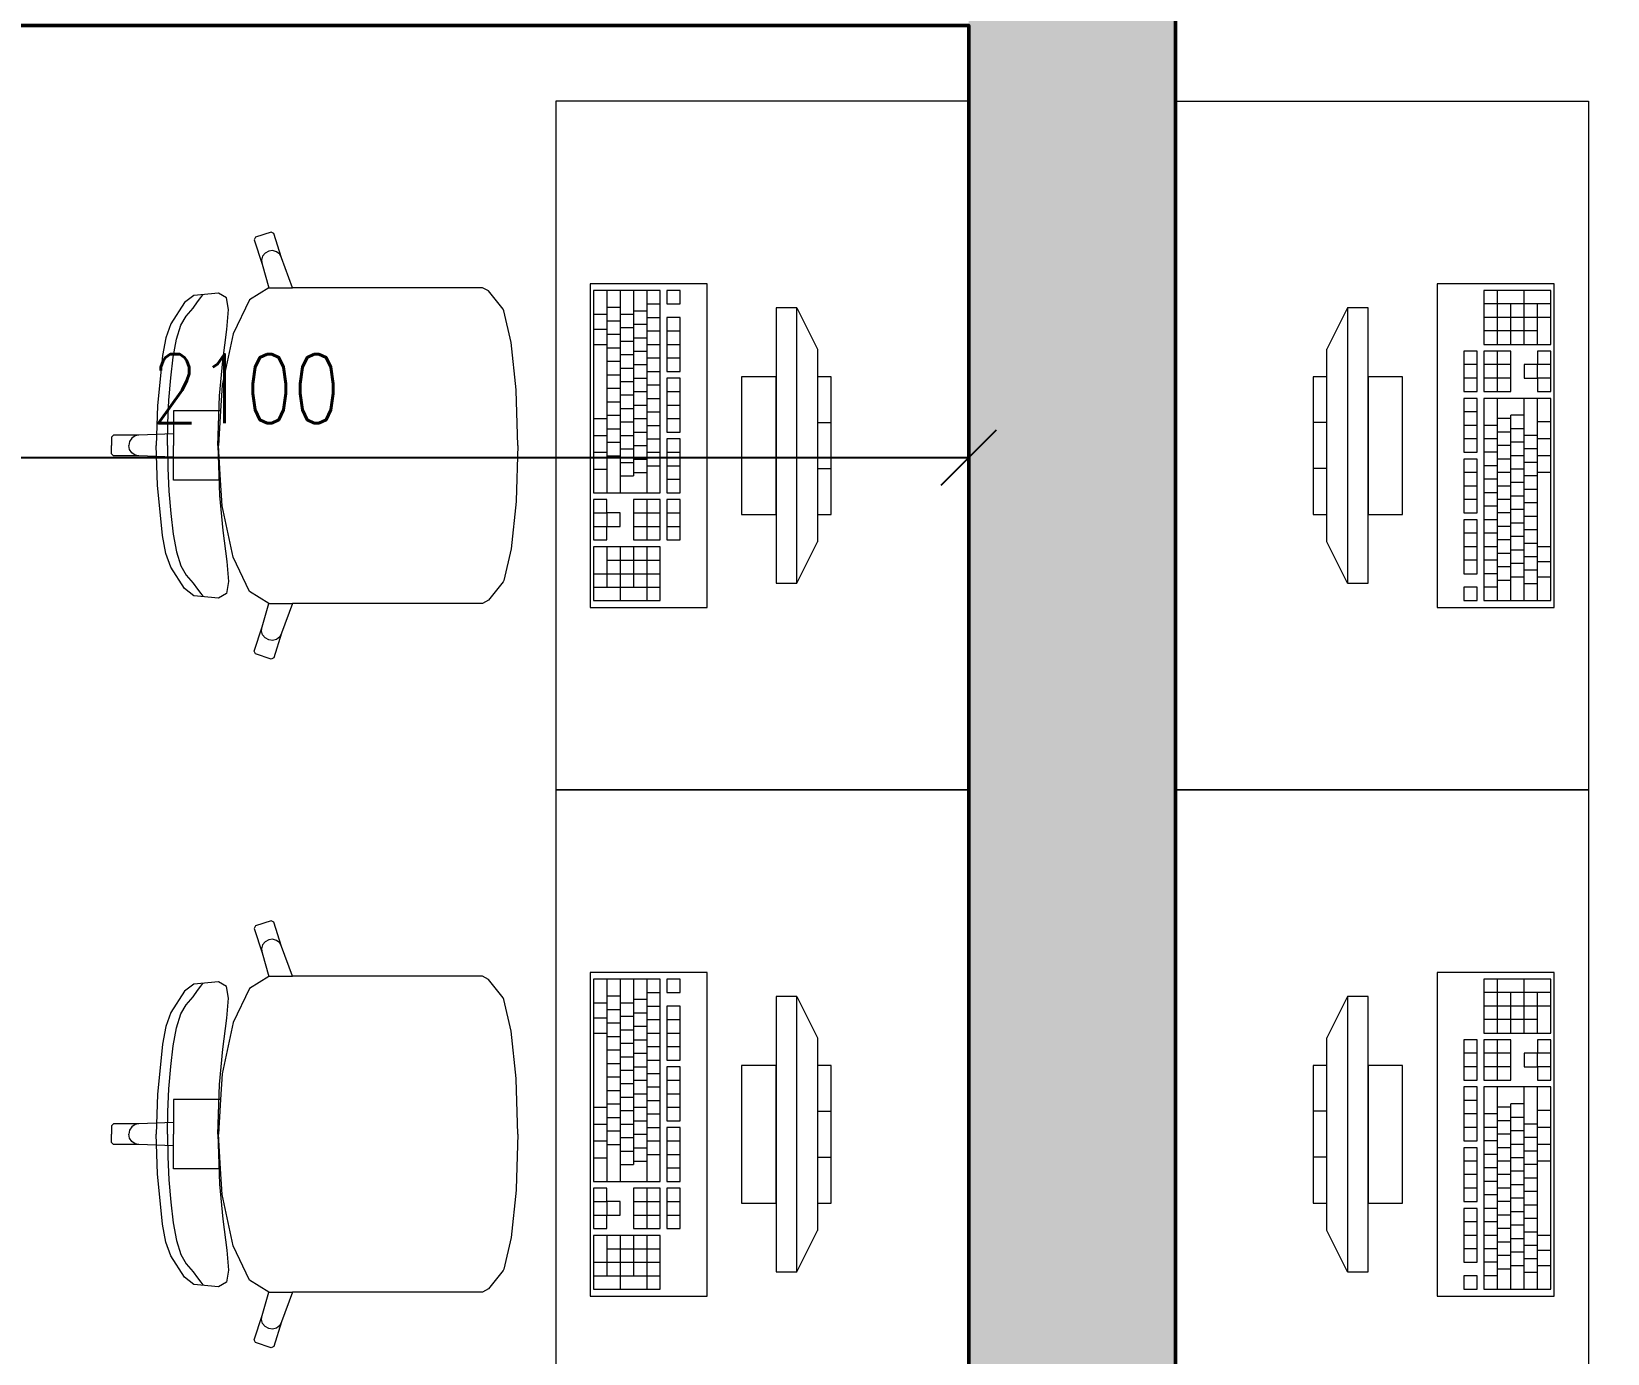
# Model space of a CAD drawing. Header units: millimetres. Extents: x 89194 to 559352, y -753138 to -204019.
# Drawn here: x 343187 to 345476, y -560967 to -559048 of the extents above; entities that cross this region are included whole.
import ezdxf

# ---------------------------------------------------------------- set-up
doc = ezdxf.new("R2010")
doc.units = ezdxf.units.MM
doc.header["$LTSCALE"] = 400
doc.header["$PDMODE"] = 3
for name, color, linetype, lineweight in [('RG_koty', 7, 'Continuous', 9), ('RG_nábytek', 32, 'Continuous', 9), ('RG_zdivo nové', 1, 'Continuous', 50), ('RG_šrafy', 253, 'Continuous', 9)]:
    doc.layers.add(name, color=color, linetype=linetype, lineweight=lineweight)
doc.styles.add('Koty', font='romans.shx', dxfattribs={"width": 0.8})
doc.dimstyles.new('RG_50_vnitřní', dxfattribs={"dimscale": 50, "dimtxt": 2, "dimasz": 1.6, "dimexe": 1.15, "dimexo": 0, "dimgap": 1, "dimtad": 1, "dimdec": 0, "dimrnd": 5, "dimzin": 0, "dimdsep": 46, "dimtxsty": 'Koty', "dimblk1": 'OBLIQUE', "dimblk2": 'OBLIQUE', "dimsah": 1, "dimcen": 0.09, "dimclrd": 256, "dimclre": 256, "dimclrt": 2, "dimazin": 0, "dimtfac": 1, "dimtdec": 0, "dimtmove": 2, "dimatfit": 3, "dimfxl": 1.15, "dimfxlon": 1, "dimtolj": 1, "dimtzin": 0, "dimarcsym": 0})

# ---------------------------------------------------------------- blocks, each defined once
blk = doc.blocks.new('nabytek_mala_ucebna')
at = {"layer": 'RG_nábytek'}
for p, q in [((476854, -443466.8), (477454, -443466.8)), ((476854, -444466.8), (476854, -443466.8)), ((477454, -443466.8), (477454, -444466.8)), ((477404, -443731.8), (477234, -443731.8)), ((477234, -443731.8), (477234, -444201.8)), ((477404, -444201.8), (477404, -443731.8)), ((477399.1, -443741.6), (477302.1, -443741.6)), ((477302.1, -443741.6), (477302.1, -443819.9)), ((477399.1, -443761.2), (477302.1, -443761.2)), ((477321.5, -443819.9), (477321.5, -443741.6)), ((477340.9, -443819.9), (477340.9, -443761.2)), ((477360.3, -443819.9), (477360.3, -443741.6)), ((477379.7, -443819.9), (477379.7, -443761.2)), ((477399.1, -443819.9), (477399.1, -443741.6)), ((477104, -443766.8), (477074, -443826.8)), ((477134, -443766.8), (477104, -443766.8)), ((477104, -443766.8), (477104, -444166.8)), ((477134, -444166.8), (477134, -443766.8)), ((477399.1, -443780.7), (477302.1, -443780.7)), ((477379.7, -443800.3), (477302.1, -443800.3)), ((477074, -444106.8), (477074, -443826.8)), ((477292.4, -443829.7), (477273, -443829.7)), ((477273, -443829.7), (477273, -443888.4)), ((477292.4, -443888.4), (477292.4, -443829.7)), ((477302.1, -443819.9), (477399.1, -443819.9)), ((477340.9, -443829.7), (477302.1, -443829.7)), ((477302.1, -443829.7), (477302.1, -443888.4)), ((477321.5, -443888.4), (477321.5, -443829.7)), ((477340.9, -443888.4), (477340.9, -443829.7)), ((477399.1, -443829.7), (477379.7, -443829.7)), ((477379.7, -443829.7), (477379.7, -443849.3)), ((477399.1, -443888.4), (477399.1, -443829.7)), ((477292.4, -443849.3), (477273, -443849.3)), ((477340.9, -443849.3), (477302.1, -443849.3)), ((477379.7, -443849.3), (477360.3, -443849.3)), ((477360.3, -443849.3), (477360.3, -443868.9)), ((477399.1, -443849.3), (477379.7, -443849.3)), ((477379.7, -443868.9), (477379.7, -443849.3)), ((477074, -443866.8), (477054, -443866.8)), ((477054, -443866.8), (477054, -444066.8)), ((477074, -444066.8), (477074, -443866.8)), ((477184, -443866.8), (477134, -443866.8)), ((477134, -443866.8), (477134, -444066.8)), ((477184, -444066.8), (477184, -443866.8)), ((477292.4, -443868.9), (477273, -443868.9)), ((477340.9, -443868.9), (477302.1, -443868.9)), ((477360.3, -443868.9), (477379.7, -443868.9)), ((477379.7, -443868.9), (477379.7, -443888.4)), ((477399.1, -443868.9), (477379.7, -443868.9)), ((477273, -443888.4), (477292.4, -443888.4)), ((477292.4, -443898.2), (477273, -443898.2)), ((477273, -443898.2), (477273, -443976.6)), ((477292.4, -443976.6), (477292.4, -443898.2)), ((477302.1, -443888.4), (477340.9, -443888.4)), ((477399.1, -443898.2), (477302.1, -443898.2)), ((477302.1, -443898.2), (477302.1, -444192)), ((477321.5, -444192), (477321.5, -443898.2)), ((477360.3, -444192), (477360.3, -443898.2)), ((477379.7, -443888.4), (477399.1, -443888.4)), ((477379.7, -444192), (477379.7, -443898.2)), ((477399.1, -444192), (477399.1, -443898.2)), ((477292.4, -443917.8), (477273, -443917.8)), ((477340.9, -444192), (477340.9, -443922.7)), ((477360.3, -443922.7), (477340.9, -443922.7)), ((477074, -443933.4), (477054, -443933.4)), ((477292.4, -443937.4), (477273, -443937.4)), ((477321.5, -443937.4), (477302.1, -443937.4)), ((477340.9, -443927.6), (477321.5, -443927.6)), ((477340.9, -443947.2), (477321.5, -443947.2)), ((477360.3, -443942.3), (477340.9, -443942.3)), ((477399.1, -443932.5), (477379.7, -443932.5)), ((477292.4, -443957), (477273, -443957)), ((477321.5, -443957), (477302.1, -443957)), ((477340.9, -443966.8), (477321.5, -443966.8)), ((477360.3, -443961.9), (477340.9, -443961.9)), ((477379.7, -443952.1), (477360.3, -443952.1)), ((477399.1, -443957), (477379.7, -443957)), ((477273, -443976.6), (477292.4, -443976.6)), ((477292.4, -443986.4), (477273, -443986.4)), ((477273, -443986.4), (477273, -444064.7)), ((477292.4, -444064.7), (477292.4, -443986.4)), ((477321.5, -443976.6), (477302.1, -443976.6)), ((477340.9, -443986.4), (477321.5, -443986.4)), ((477360.3, -443981.5), (477340.9, -443981.5)), ((477379.7, -443971.7), (477360.3, -443971.7)), ((477379.7, -443991.3), (477360.3, -443991.3)), ((477399.1, -443981.5), (477379.7, -443981.5)), ((477074, -444000.1), (477054, -444000.1)), ((477292.4, -444005.9), (477273, -444005.9)), ((477321.5, -443996.2), (477302.1, -443996.2)), ((477321.5, -444015.7), (477302.1, -444015.7)), ((477340.9, -444005.9), (477321.5, -444005.9)), ((477360.3, -444001), (477340.9, -444001)), ((477379.7, -444010.8), (477360.3, -444010.8)), ((477399.1, -444005.9), (477379.7, -444005.9)), ((477292.4, -444025.5), (477273, -444025.5)), ((477321.5, -444035.3), (477302.1, -444035.3)), ((477340.9, -444025.5), (477321.5, -444025.5)), ((477360.3, -444020.6), (477340.9, -444020.6)), ((477379.7, -444030.4), (477360.3, -444030.4)), ((477292.4, -444045.1), (477273, -444045.1)), ((477321.5, -444054.9), (477302.1, -444054.9)), ((477340.9, -444045.1), (477321.5, -444045.1)), ((477360.3, -444040.2), (477340.9, -444040.2)), ((477360.3, -444059.8), (477340.9, -444059.8)), ((477379.7, -444050), (477360.3, -444050)), ((477054, -444066.8), (477074, -444066.8)), ((477134, -444066.8), (477184, -444066.8)), ((477273, -444064.7), (477292.4, -444064.7)), ((477292.4, -444074.5), (477273, -444074.5)), ((477273, -444074.5), (477273, -444152.8)), ((477292.4, -444152.8), (477292.4, -444074.5)), ((477321.5, -444074.5), (477302.1, -444074.5)), ((477340.9, -444064.7), (477321.5, -444064.7)), ((477340.9, -444084.3), (477321.5, -444084.3)), ((477360.3, -444079.4), (477340.9, -444079.4)), ((477379.7, -444069.6), (477360.3, -444069.6)), ((477104, -444166.8), (477074, -444106.8)), ((477292.4, -444094.1), (477273, -444094.1)), ((477321.5, -444094.1), (477302.1, -444094.1)), ((477340.9, -444103.9), (477321.5, -444103.9)), ((477360.3, -444099), (477340.9, -444099)), ((477379.7, -444089.2), (477360.3, -444089.2)), ((477292.4, -444113.7), (477273, -444113.7)), ((477321.5, -444113.7), (477302.1, -444113.7)), ((477340.9, -444123.4), (477321.5, -444123.4)), ((477360.3, -444118.5), (477340.9, -444118.5)), ((477379.7, -444108.8), (477360.3, -444108.8)), ((477379.7, -444128.3), (477360.3, -444128.3)), ((477399.1, -444113.7), (477379.7, -444113.7)), ((477292.4, -444133.2), (477273, -444133.2)), ((477273, -444152.8), (477292.4, -444152.8)), ((477321.5, -444133.2), (477302.1, -444133.2)), ((477321.5, -444152.8), (477302.1, -444152.8)), ((477340.9, -444143), (477321.5, -444143)), ((477360.3, -444138.1), (477340.9, -444138.1)), ((477379.7, -444147.9), (477360.3, -444147.9)), ((477399.1, -444135.7), (477379.7, -444135.7)), ((477104, -444166.8), (477134, -444166.8)), ((477292.4, -444172.4), (477273, -444172.4)), ((477273, -444172.4), (477273, -444192)), ((477292.4, -444192), (477292.4, -444172.4)), ((477321.5, -444172.4), (477302.1, -444172.4)), ((477340.9, -444162.6), (477321.5, -444162.6)), ((477360.3, -444157.7), (477340.9, -444157.7)), ((477379.7, -444167.5), (477360.3, -444167.5)), ((477399.1, -444157.7), (477379.7, -444157.7)), ((477273, -444192), (477292.4, -444192)), ((477302.1, -444192), (477399.1, -444192)), ((477234, -444201.8), (477404, -444201.8)), ((477454, -444466.8), (476854, -444466.8)), ((476854, -444466.8), (477454, -444466.8)), ((476854, -445466.8), (476854, -444466.8)), ((477454, -444466.8), (477454, -445466.8)), ((477404, -444731.8), (477234, -444731.8)), ((477234, -444731.8), (477234, -445201.8)), ((477399.1, -444741.6), (477302.1, -444741.6)), ((477302.1, -444741.6), (477302.1, -444819.9)), ((477321.5, -444819.9), (477321.5, -444741.6)), ((477360.3, -444819.9), (477360.3, -444741.6)), ((477399.1, -444819.9), (477399.1, -444741.6)), ((477404, -445201.8), (477404, -444731.8)), ((477104, -444766.8), (477074, -444826.8)), ((477134, -444766.8), (477104, -444766.8)), ((477104, -444766.8), (477104, -445166.8)), ((477134, -445166.8), (477134, -444766.8)), ((477399.1, -444761.2), (477302.1, -444761.2)), ((477340.9, -444819.9), (477340.9, -444761.2)), ((477379.7, -444819.9), (477379.7, -444761.2)), ((477399.1, -444780.7), (477302.1, -444780.7)), ((477379.7, -444800.3), (477302.1, -444800.3)), ((477074, -445106.8), (477074, -444826.8)), ((477292.4, -444829.7), (477273, -444829.7)), ((477273, -444829.7), (477273, -444888.4)), ((477292.4, -444888.4), (477292.4, -444829.7)), ((477302.1, -444819.9), (477399.1, -444819.9)), ((477340.9, -444829.7), (477302.1, -444829.7)), ((477302.1, -444829.7), (477302.1, -444888.4)), ((477321.5, -444888.4), (477321.5, -444829.7)), ((477340.9, -444888.4), (477340.9, -444829.7)), ((477399.1, -444829.7), (477379.7, -444829.7)), ((477379.7, -444829.7), (477379.7, -444849.3)), ((477399.1, -444888.4), (477399.1, -444829.7)), ((477292.4, -444849.3), (477273, -444849.3)), ((477340.9, -444849.3), (477302.1, -444849.3)), ((477379.7, -444849.3), (477360.3, -444849.3)), ((477360.3, -444849.3), (477360.3, -444868.9)), ((477399.1, -444849.3), (477379.7, -444849.3)), ((477379.7, -444868.9), (477379.7, -444849.3)), ((477074, -444866.8), (477054, -444866.8)), ((477054, -444866.8), (477054, -445066.8)), ((477074, -445066.8), (477074, -444866.8)), ((477184, -444866.8), (477134, -444866.8)), ((477134, -444866.8), (477134, -445066.8)), ((477184, -445066.8), (477184, -444866.8)), ((477292.4, -444868.9), (477273, -444868.9)), ((477340.9, -444868.9), (477302.1, -444868.9)), ((477360.3, -444868.9), (477379.7, -444868.9)), ((477379.7, -444868.9), (477379.7, -444888.4)), ((477399.1, -444868.9), (477379.7, -444868.9)), ((477273, -444888.4), (477292.4, -444888.4)), ((477292.4, -444898.2), (477273, -444898.2)), ((477273, -444898.2), (477273, -444976.6)), ((477292.4, -444976.6), (477292.4, -444898.2)), ((477302.1, -444888.4), (477340.9, -444888.4)), ((477399.1, -444898.2), (477302.1, -444898.2)), ((477302.1, -444898.2), (477302.1, -445192)), ((477321.5, -445192), (477321.5, -444898.2)), ((477360.3, -445192), (477360.3, -444898.2)), ((477379.7, -444888.4), (477399.1, -444888.4)), ((477379.7, -445192), (477379.7, -444898.2)), ((477399.1, -445192), (477399.1, -444898.2)), ((477292.4, -444917.8), (477273, -444917.8)), ((477340.9, -444927.6), (477321.5, -444927.6)), ((477340.9, -445192), (477340.9, -444922.7)), ((477360.3, -444922.7), (477340.9, -444922.7)), ((477074, -444933.4), (477054, -444933.4)), ((477292.4, -444937.4), (477273, -444937.4)), ((477321.5, -444937.4), (477302.1, -444937.4)), ((477340.9, -444947.2), (477321.5, -444947.2)), ((477360.3, -444942.3), (477340.9, -444942.3)), ((477379.7, -444952.1), (477360.3, -444952.1)), ((477399.1, -444932.5), (477379.7, -444932.5)), ((477292.4, -444957), (477273, -444957)), ((477273, -444976.6), (477292.4, -444976.6)), ((477321.5, -444957), (477302.1, -444957)), ((477321.5, -444976.6), (477302.1, -444976.6)), ((477340.9, -444966.8), (477321.5, -444966.8)), ((477360.3, -444961.9), (477340.9, -444961.9)), ((477379.7, -444971.7), (477360.3, -444971.7)), ((477399.1, -444957), (477379.7, -444957)), ((477074, -445000.1), (477054, -445000.1)), ((477292.4, -444986.4), (477273, -444986.4)), ((477273, -444986.4), (477273, -445064.7)), ((477292.4, -445064.7), (477292.4, -444986.4)), ((477321.5, -444996.2), (477302.1, -444996.2)), ((477340.9, -444986.4), (477321.5, -444986.4)), ((477360.3, -444981.5), (477340.9, -444981.5)), ((477379.7, -444991.3), (477360.3, -444991.3)), ((477399.1, -444981.5), (477379.7, -444981.5)), ((477292.4, -445005.9), (477273, -445005.9)), ((477321.5, -445015.7), (477302.1, -445015.7)), ((477340.9, -445005.9), (477321.5, -445005.9)), ((477360.3, -445001), (477340.9, -445001)), ((477360.3, -445020.6), (477340.9, -445020.6)), ((477379.7, -445010.8), (477360.3, -445010.8)), ((477399.1, -445005.9), (477379.7, -445005.9)), ((477292.4, -445025.5), (477273, -445025.5)), ((477292.4, -445045.1), (477273, -445045.1)), ((477321.5, -445035.3), (477302.1, -445035.3)), ((477340.9, -445025.5), (477321.5, -445025.5)), ((477340.9, -445045.1), (477321.5, -445045.1)), ((477360.3, -445040.2), (477340.9, -445040.2)), ((477379.7, -445030.4), (477360.3, -445030.4)), ((477054, -445066.8), (477074, -445066.8)), ((477134, -445066.8), (477184, -445066.8)), ((477273, -445064.7), (477292.4, -445064.7)), ((477321.5, -445054.9), (477302.1, -445054.9)), ((477340.9, -445064.7), (477321.5, -445064.7)), ((477360.3, -445059.8), (477340.9, -445059.8)), ((477379.7, -445050), (477360.3, -445050)), ((477292.4, -445074.5), (477273, -445074.5)), ((477273, -445074.5), (477273, -445152.8)), ((477292.4, -445152.8), (477292.4, -445074.5)), ((477321.5, -445074.5), (477302.1, -445074.5)), ((477340.9, -445084.3), (477321.5, -445084.3)), ((477360.3, -445079.4), (477340.9, -445079.4)), ((477379.7, -445069.6), (477360.3, -445069.6)), ((477379.7, -445089.2), (477360.3, -445089.2)), ((477104, -445166.8), (477074, -445106.8)), ((477292.4, -445094.1), (477273, -445094.1)), ((477292.4, -445113.7), (477273, -445113.7)), ((477321.5, -445094.1), (477302.1, -445094.1)), ((477321.5, -445113.7), (477302.1, -445113.7)), ((477340.9, -445103.9), (477321.5, -445103.9)), ((477360.3, -445099), (477340.9, -445099)), ((477379.7, -445108.8), (477360.3, -445108.8)), ((477399.1, -445113.7), (477379.7, -445113.7)), ((477292.4, -445133.2), (477273, -445133.2)), ((477321.5, -445133.2), (477302.1, -445133.2)), ((477340.9, -445123.4), (477321.5, -445123.4)), ((477360.3, -445118.5), (477340.9, -445118.5)), ((477379.7, -445128.3), (477360.3, -445128.3)), ((477399.1, -445135.7), (477379.7, -445135.7)), ((477273, -445152.8), (477292.4, -445152.8)), ((477321.5, -445152.8), (477302.1, -445152.8)), ((477340.9, -445143), (477321.5, -445143)), ((477360.3, -445138.1), (477340.9, -445138.1)), ((477360.3, -445157.7), (477340.9, -445157.7)), ((477379.7, -445147.9), (477360.3, -445147.9)), ((477399.1, -445157.7), (477379.7, -445157.7)), ((477104, -445166.8), (477134, -445166.8)), ((477292.4, -445172.4), (477273, -445172.4)), ((477273, -445172.4), (477273, -445192)), ((477292.4, -445192), (477292.4, -445172.4)), ((477321.5, -445172.4), (477302.1, -445172.4)), ((477340.9, -445162.6), (477321.5, -445162.6)), ((477379.7, -445167.5), (477360.3, -445167.5)), ((477234, -445201.8), (477404, -445201.8)), ((477273, -445192), (477292.4, -445192)), ((477302.1, -445192), (477399.1, -445192))]:
    blk.add_line(p, q, dxfattribs=at)
blk = doc.blocks.new('nabytek_velka_ucebna')
at = {"layer": 'RG_nábytek'}
for p, q in [((476554, -443466.8), (475954, -443466.8)), ((475954, -443466.8), (475954, -444466.8)), ((476554, -444466.8), (476554, -443466.8)), ((475518.1, -443664.2), (475516.1, -443668)), ((475516.1, -443668), (475527.5, -443703.5)), ((475540.8, -443656.8), (475518.1, -443664.2)), ((475544.6, -443658.7), (475540.8, -443656.8)), ((475556, -443694.1), (475544.6, -443658.7)), ((475528.4, -443691.9), (475526.9, -443697.6)), ((475532.1, -443687.3), (475528.4, -443691.9)), ((475537.2, -443684.4), (475532.1, -443687.3)), ((475542.9, -443683.7), (475537.2, -443684.4)), ((475548.6, -443685.3), (475542.9, -443683.7)), ((475553.1, -443689), (475548.6, -443685.3)), ((475556, -443694.1), (475553.1, -443689)), ((475571.7, -443737.5), (475556, -443694.1)), ((475526.9, -443697.6), (475527.5, -443703.5)), ((475527.5, -443703.5), (475537.2, -443737.6)), ((475537.2, -443737.6), (475509.4, -443755)), ((475537.4, -443737.5), (475537.2, -443737.6)), ((475537.4, -443737.5), (475571.7, -443737.5)), ((475780.8, -443737.5), (475571.7, -443737.5)), ((475816.9, -443737.5), (475780.8, -443737.5)), ((475847.9, -443737.5), (475816.9, -443737.5)), ((475856.5, -443742), (475847.9, -443737.5)), ((476174, -443731.8), (476004, -443731.8)), ((476004, -443731.8), (476004, -444201.8)), ((476174, -444201.8), (476174, -443731.8)), ((475415, -443759.2), (475394.9, -443790.2)), ((475428.2, -443748.7), (475415, -443759.2)), ((475427.4, -443767.1), (475433.6, -443758)), ((475464.3, -443745.4), (475428.2, -443748.7)), ((475433.6, -443758), (475438.7, -443751.8)), ((475438.7, -443751.8), (475441.4, -443748)), ((475475.8, -443752.1), (475464.3, -443745.4)), ((475478.9, -443769.3), (475475.8, -443752.1)), ((475509.4, -443755), (475485.6, -443804.7)), ((475877.7, -443768.9), (475856.5, -443742)), ((476008.8, -443741.6), (476008.8, -444035.3)), ((476105.8, -443741.6), (476008.8, -443741.6)), ((476028.2, -443741.6), (476028.2, -444035.3)), ((476047.6, -443741.6), (476047.6, -444035.3)), ((476067, -443741.6), (476067, -444010.8)), ((476086.4, -443741.6), (476086.4, -444035.3)), ((476086.4, -443761.2), (476105.8, -443761.2)), ((476105.8, -444035.3), (476105.8, -443741.6)), ((476115.5, -443741.6), (476115.5, -443761.2)), ((476134.9, -443741.6), (476115.5, -443741.6)), ((476115.5, -443761.2), (476134.9, -443761.2)), ((476134.9, -443761.2), (476134.9, -443741.6)), ((475409.7, -443792), (475417.4, -443778.8)), ((475417.4, -443778.8), (475427.4, -443767.1)), ((475476.3, -443798.2), (475478.9, -443769.3)), ((475878.5, -443771), (475877.7, -443768.9)), ((475889.2, -443816.9), (475878.5, -443771)), ((476008.8, -443775.8), (476028.2, -443775.8)), ((476028.2, -443766), (476047.6, -443766)), ((476028.2, -443785.6), (476047.6, -443785.6)), ((476047.6, -443775.8), (476067, -443775.8)), ((476067, -443770.9), (476086.4, -443770.9)), ((476086.4, -443780.7), (476105.8, -443780.7)), ((476115.5, -443780.7), (476115.5, -443859.1)), ((476134.9, -443780.7), (476115.5, -443780.7)), ((476134.9, -443859.1), (476134.9, -443780.7)), ((476274, -443766.8), (476274, -444166.8)), ((476304, -443766.8), (476274, -443766.8)), ((476304, -444166.8), (476304, -443766.8)), ((476304, -443766.8), (476334, -443826.8)), ((475394.9, -443790.2), (475387.7, -443810.2)), ((475403.4, -443812.3), (475409.7, -443792)), ((475485.6, -443804.7), (475469.7, -443879)), ((475470.5, -443843.5), (475476.3, -443798.2)), ((476008.8, -443797.9), (476028.2, -443797.9)), ((476028.2, -443805.2), (476047.6, -443805.2)), ((476047.6, -443795.4), (476067, -443795.4)), ((476067, -443790.5), (476086.4, -443790.5)), ((476086.4, -443800.3), (476105.8, -443800.3)), ((476115.5, -443800.3), (476134.9, -443800.3)), ((475387.7, -443810.2), (475382.9, -443836.1)), ((475398.5, -443838.3), (475403.4, -443812.3)), ((475896.4, -443885.7), (475889.2, -443816.9)), ((476008.8, -443819.9), (476028.2, -443819.9)), ((476028.2, -443824.8), (476047.6, -443824.8)), ((476047.6, -443815), (476067, -443815)), ((476067, -443810.1), (476086.4, -443810.1)), ((476067, -443829.7), (476086.4, -443829.7)), ((476086.4, -443819.9), (476105.8, -443819.9)), ((476115.5, -443819.9), (476134.9, -443819.9)), ((476334, -443826.8), (476334, -444106.8)), ((475382.9, -443836.1), (475375.9, -443909.3)), ((475394.8, -443868.2), (475398.5, -443838.3)), ((475465.8, -443894.5), (475470.5, -443843.5)), ((476028.2, -443844.4), (476047.6, -443844.4)), ((476047.6, -443834.6), (476067, -443834.6)), ((476047.6, -443854.2), (476067, -443854.2)), ((476067, -443849.3), (476086.4, -443849.3)), ((476086.4, -443839.5), (476105.8, -443839.5)), ((476115.5, -443839.5), (476134.9, -443839.5)), ((475392.2, -443900.7), (475394.8, -443868.2)), ((476028.2, -443864), (476047.6, -443864)), ((476047.6, -443873.8), (476067, -443873.8)), ((476067, -443868.9), (476086.4, -443868.9)), ((476086.4, -443859.1), (476105.8, -443859.1)), ((476086.4, -443878.7), (476105.8, -443878.7)), ((476115.5, -443859.1), (476134.9, -443859.1)), ((476115.5, -443868.9), (476115.5, -443947.2)), ((476134.9, -443868.9), (476115.5, -443868.9)), ((476134.9, -443947.2), (476134.9, -443868.9)), ((476224, -443866.8), (476224, -444066.8)), ((476274, -443866.8), (476224, -443866.8)), ((476274, -444066.8), (476274, -443866.8)), ((476334, -443866.8), (476334, -444066.8)), ((476354, -443866.8), (476334, -443866.8)), ((476354, -444066.8), (476354, -443866.8)), ((475390.8, -443934.1), (475392.2, -443900.7)), ((475463.5, -443966.8), (475465.8, -443894.5)), ((475469.7, -443879), (475467.3, -443916.5)), ((475896.5, -443886.7), (475896.4, -443885.7)), ((475899, -443966.8), (475896.5, -443886.7)), ((476028.2, -443883.5), (476047.6, -443883.5)), ((476047.6, -443893.3), (476067, -443893.3)), ((476067, -443888.4), (476086.4, -443888.4)), ((476086.4, -443898.2), (476105.8, -443898.2)), ((476115.5, -443888.4), (476134.9, -443888.4)), ((475375.9, -443909.3), (475373.7, -443966.8)), ((475428.6, -443916.5), (475398.7, -443916.5)), ((475398.7, -443916.5), (475398.7, -443949.9)), ((475467.3, -443916.5), (475428.6, -443916.5)), ((475467.3, -443916.5), (475464.1, -443966.8)), ((476028.2, -443903.1), (476047.6, -443903.1)), ((476028.2, -443922.7), (476047.6, -443922.7)), ((476047.6, -443912.9), (476067, -443912.9)), ((476067, -443908), (476086.4, -443908)), ((476086.4, -443917.8), (476105.8, -443917.8)), ((476115.5, -443908), (476134.9, -443908)), ((475390.3, -443966.8), (475390.8, -443934.1)), ((476008.8, -443927.6), (476028.2, -443927.6)), ((476028.2, -443942.3), (476047.6, -443942.3)), ((476047.6, -443932.5), (476067, -443932.5)), ((476067, -443927.6), (476086.4, -443927.6)), ((476067, -443947.2), (476086.4, -443947.2)), ((476086.4, -443937.4), (476105.8, -443937.4)), ((476115.5, -443927.6), (476134.9, -443927.6)), ((476115.5, -443947.2), (476134.9, -443947.2)), ((476334, -443933.4), (476354, -443933.4)), ((475311.9, -443951.7), (475309, -443954.7)), ((475309, -443954.7), (475309, -443966.8)), ((475309, -443978.9), (475309, -443966.8)), ((475348.8, -443951.7), (475311.9, -443951.7)), ((475335, -443961), (475333.9, -443966.8)), ((475335, -443972.6), (475333.9, -443966.8)), ((475338.3, -443956.1), (475335, -443961)), ((475343.1, -443952.8), (475338.3, -443956.1)), ((475348.8, -443951.7), (475343.1, -443952.8)), ((475398.7, -443949.9), (475348.8, -443951.7)), ((475375.9, -444024.3), (475373.7, -443966.8)), ((475390.3, -443966.8), (475390.8, -443999.5)), ((475398.7, -443949.9), (475398.7, -443966.8)), ((475398.7, -443983.7), (475398.7, -443966.8)), ((475463.5, -443966.8), (475465.8, -444039.1)), ((475467.3, -444017.1), (475464.1, -443966.8)), ((475899, -443966.8), (475896.5, -444046.8)), ((476008.8, -443952.1), (476028.2, -443952.1)), ((476028.2, -443961.9), (476047.6, -443961.9)), ((476047.6, -443952.1), (476067, -443952.1)), ((476067, -443966.8), (476086.4, -443966.8)), ((476086.4, -443957), (476105.8, -443957)), ((476115.5, -443957), (476115.5, -444035.3)), ((476134.9, -443957), (476115.5, -443957)), ((476134.9, -444035.3), (476134.9, -443957)), ((475311.9, -443981.9), (475309, -443978.9)), ((475348.8, -443981.9), (475311.9, -443981.9)), ((475338.3, -443977.5), (475335, -443972.6)), ((475343.1, -443980.7), (475338.3, -443977.5)), ((475348.8, -443981.9), (475343.1, -443980.7)), ((475398.7, -443983.7), (475348.8, -443981.9)), ((475398.7, -444017.1), (475398.7, -443983.7)), ((476008.8, -443976.6), (476028.2, -443976.6)), ((476028.2, -443981.5), (476047.6, -443981.5)), ((476047.6, -443971.7), (476067, -443971.7)), ((476047.6, -443991.3), (476067, -443991.3)), ((476067, -443986.4), (476086.4, -443986.4)), ((476086.4, -443976.6), (476105.8, -443976.6)), ((476115.5, -443976.6), (476134.9, -443976.6)), ((475390.8, -443999.5), (475392.2, -444032.9)), ((476008.8, -444001), (476028.2, -444001)), ((476047.6, -444010.8), (476067, -444010.8)), ((476067, -444005.9), (476086.4, -444005.9)), ((476086.4, -443996.2), (476105.8, -443996.2)), ((476115.5, -443996.2), (476134.9, -443996.2)), ((476115.5, -444015.7), (476134.9, -444015.7)), ((476334, -444000.1), (476354, -444000.1)), ((475382.9, -444097.5), (475375.9, -444024.3)), ((475392.2, -444032.9), (475394.8, -444065.3)), ((475428.6, -444017.1), (475398.7, -444017.1)), ((475467.3, -444017.1), (475428.6, -444017.1)), ((475469.7, -444054.5), (475467.3, -444017.1)), ((476008.8, -444035.3), (476105.8, -444035.3)), ((476115.5, -444035.3), (476134.9, -444035.3)), ((475465.8, -444039.1), (475470.5, -444090)), ((475485.6, -444128.9), (475469.7, -444054.5)), ((475896.4, -444047.9), (475889.2, -444116.6)), ((475896.5, -444046.8), (475896.4, -444047.9)), ((476008.8, -444045.1), (476008.8, -444103.9)), ((476028.2, -444045.1), (476008.8, -444045.1)), ((476028.2, -444064.7), (476028.2, -444045.1)), ((476067, -444045.1), (476067, -444103.9)), ((476105.8, -444045.1), (476067, -444045.1)), ((476086.4, -444045.1), (476086.4, -444103.9)), ((476105.8, -444103.9), (476105.8, -444045.1)), ((476115.5, -444045.1), (476115.5, -444103.9)), ((476134.9, -444045.1), (476115.5, -444045.1)), ((476134.9, -444103.9), (476134.9, -444045.1)), ((475394.8, -444065.3), (475398.5, -444095.3)), ((476008.8, -444064.7), (476028.2, -444064.7)), ((476008.8, -444084.3), (476028.2, -444084.3)), ((476047.6, -444064.7), (476028.2, -444064.7)), ((476028.2, -444064.7), (476028.2, -444084.3)), ((476028.2, -444103.9), (476028.2, -444084.3)), ((476028.2, -444084.3), (476047.6, -444084.3)), ((476047.6, -444084.3), (476047.6, -444064.7)), ((476067, -444064.7), (476105.8, -444064.7)), ((476067, -444084.3), (476105.8, -444084.3)), ((476115.5, -444064.7), (476134.9, -444064.7)), ((476115.5, -444084.3), (476134.9, -444084.3)), ((476224, -444066.8), (476274, -444066.8)), ((476334, -444066.8), (476354, -444066.8)), ((475387.7, -444123.4), (475382.9, -444097.5)), ((475398.5, -444095.3), (475403.4, -444121.2)), ((475470.5, -444090), (475476.3, -444135.3)), ((476008.8, -444103.9), (476028.2, -444103.9)), ((476067, -444103.9), (476105.8, -444103.9)), ((476115.5, -444103.9), (476134.9, -444103.9)), ((476304, -444166.8), (476334, -444106.8)), ((475394.9, -444143.3), (475387.7, -444123.4)), ((475403.4, -444121.2), (475409.7, -444141.6)), ((475509.4, -444178.6), (475485.6, -444128.9)), ((475889.2, -444116.6), (475878.5, -444162.6)), ((476008.8, -444113.7), (476008.8, -444192)), ((476105.8, -444113.7), (476008.8, -444113.7)), ((476028.2, -444113.7), (476028.2, -444172.4)), ((476047.6, -444113.7), (476047.6, -444192)), ((476067, -444113.7), (476067, -444172.4)), ((476086.4, -444113.7), (476086.4, -444192)), ((476105.8, -444192), (476105.8, -444113.7)), ((475415, -444174.3), (475394.9, -444143.3)), ((475409.7, -444141.6), (475417.4, -444154.8)), ((475476.3, -444135.3), (475478.9, -444164.2)), ((476008.8, -444152.8), (476105.8, -444152.8)), ((476028.2, -444133.2), (476105.8, -444133.2)), ((475428.2, -444184.9), (475415, -444174.3)), ((475417.4, -444154.8), (475427.4, -444166.5)), ((475427.4, -444166.5), (475433.6, -444175.5)), ((475433.6, -444175.5), (475438.7, -444181.8)), ((475478.9, -444164.2), (475475.8, -444181.5)), ((475877.7, -444164.7), (475856.5, -444191.5)), ((475878.5, -444162.6), (475877.7, -444164.7)), ((476008.8, -444172.4), (476105.8, -444172.4)), ((476274, -444166.8), (476304, -444166.8)), ((475464.3, -444188.2), (475428.2, -444184.9)), ((475438.7, -444181.8), (475441.4, -444185.5)), ((475475.8, -444181.5), (475464.3, -444188.2)), ((475537.2, -444195.9), (475509.4, -444178.6)), ((475527.5, -444230.1), (475537.2, -444195.9)), ((475537.4, -444196), (475537.2, -444195.9)), ((475537.4, -444196), (475571.7, -444196)), ((475571.7, -444196), (475556, -444239.4)), ((475780.8, -444196), (475571.7, -444196)), ((475816.9, -444196), (475780.8, -444196)), ((475847.9, -444196), (475816.9, -444196)), ((475856.5, -444191.5), (475847.9, -444196)), ((476008.8, -444192), (476105.8, -444192)), ((476004, -444201.8), (476174, -444201.8)), ((475516.1, -444265.5), (475527.5, -444230.1)), ((475526.9, -444235.9), (475527.5, -444230.1)), ((475528.4, -444241.6), (475526.9, -444235.9)), ((475532.1, -444246.2), (475528.4, -444241.6)), ((475556, -444239.4), (475544.6, -444274.8)), ((475553.1, -444244.6), (475548.6, -444248.2)), ((475556, -444239.4), (475553.1, -444244.6)), ((475518.1, -444269.3), (475516.1, -444265.5)), ((475537.2, -444249.1), (475532.1, -444246.2)), ((475542.9, -444249.8), (475537.2, -444249.1)), ((475548.6, -444248.2), (475542.9, -444249.8)), ((475540.8, -444276.8), (475518.1, -444269.3)), ((475544.6, -444274.8), (475540.8, -444276.8)), ((475954, -444466.8), (476554, -444466.8)), ((476554, -444466.8), (475954, -444466.8)), ((475954, -444466.8), (475954, -445466.8)), ((476554, -445466.8), (476554, -444466.8)), ((475540.8, -444656.8), (475518.1, -444664.2)), ((475544.6, -444658.7), (475540.8, -444656.8)), ((475518.1, -444664.2), (475516.1, -444668)), ((475516.1, -444668), (475527.5, -444703.5)), ((475556, -444694.1), (475544.6, -444658.7)), ((475528.4, -444691.9), (475526.9, -444697.6)), ((475526.9, -444697.6), (475527.5, -444703.5)), ((475532.1, -444687.3), (475528.4, -444691.9)), ((475537.2, -444684.4), (475532.1, -444687.3)), ((475542.9, -444683.7), (475537.2, -444684.4)), ((475548.6, -444685.3), (475542.9, -444683.7)), ((475553.1, -444689), (475548.6, -444685.3)), ((475556, -444694.1), (475553.1, -444689)), ((475571.7, -444737.5), (475556, -444694.1)), ((475527.5, -444703.5), (475537.2, -444737.6)), ((475464.3, -444745.4), (475428.2, -444748.7)), ((475438.7, -444751.8), (475441.4, -444748)), ((475475.8, -444752.1), (475464.3, -444745.4)), ((475537.2, -444737.6), (475509.4, -444755)), ((475537.4, -444737.5), (475537.2, -444737.6)), ((475537.4, -444737.5), (475571.7, -444737.5)), ((475780.8, -444737.5), (475571.7, -444737.5)), ((475816.9, -444737.5), (475780.8, -444737.5)), ((475847.9, -444737.5), (475816.9, -444737.5)), ((475856.5, -444742), (475847.9, -444737.5)), ((475877.7, -444768.9), (475856.5, -444742)), ((476174, -444731.8), (476004, -444731.8)), ((476004, -444731.8), (476004, -445201.8)), ((476008.8, -444741.6), (476008.8, -445035.3)), ((476105.8, -444741.6), (476008.8, -444741.6)), ((476028.2, -444741.6), (476028.2, -445035.3)), ((476047.6, -444741.6), (476047.6, -445035.3)), ((476067, -444741.6), (476067, -445010.8)), ((476086.4, -444741.6), (476086.4, -445035.3)), ((476105.8, -445035.3), (476105.8, -444741.6)), ((476115.5, -444741.6), (476115.5, -444761.2)), ((476134.9, -444741.6), (476115.5, -444741.6)), ((476134.9, -444761.2), (476134.9, -444741.6)), ((476174, -445201.8), (476174, -444731.8)), ((475415, -444759.2), (475394.9, -444790.2)), ((475428.2, -444748.7), (475415, -444759.2)), ((475417.4, -444778.8), (475427.4, -444767.1)), ((475427.4, -444767.1), (475433.6, -444758)), ((475433.6, -444758), (475438.7, -444751.8)), ((475478.9, -444769.3), (475475.8, -444752.1)), ((475476.3, -444798.2), (475478.9, -444769.3)), ((475509.4, -444755), (475485.6, -444804.7)), ((475878.5, -444771), (475877.7, -444768.9)), ((475889.2, -444816.9), (475878.5, -444771)), ((476028.2, -444766), (476047.6, -444766)), ((476067, -444770.9), (476086.4, -444770.9)), ((476086.4, -444761.2), (476105.8, -444761.2)), ((476115.5, -444761.2), (476134.9, -444761.2)), ((476274, -444766.8), (476274, -445166.8)), ((476304, -444766.8), (476274, -444766.8)), ((476304, -445166.8), (476304, -444766.8)), ((476304, -444766.8), (476334, -444826.8)), ((475394.9, -444790.2), (475387.7, -444810.2)), ((475403.4, -444812.3), (475409.7, -444792)), ((475409.7, -444792), (475417.4, -444778.8)), ((476008.8, -444775.8), (476028.2, -444775.8)), ((476028.2, -444785.6), (476047.6, -444785.6)), ((476047.6, -444775.8), (476067, -444775.8)), ((476067, -444790.5), (476086.4, -444790.5)), ((476086.4, -444780.7), (476105.8, -444780.7)), ((476115.5, -444780.7), (476115.5, -444859.1)), ((476134.9, -444780.7), (476115.5, -444780.7)), ((476134.9, -444859.1), (476134.9, -444780.7)), ((475387.7, -444810.2), (475382.9, -444836.1)), ((475398.5, -444838.3), (475403.4, -444812.3)), ((475485.6, -444804.7), (475469.7, -444879)), ((475470.5, -444843.5), (475476.3, -444798.2)), ((475896.4, -444885.7), (475889.2, -444816.9)), ((476008.8, -444797.9), (476028.2, -444797.9)), ((476028.2, -444805.2), (476047.6, -444805.2)), ((476047.6, -444795.4), (476067, -444795.4)), ((476047.6, -444815), (476067, -444815)), ((476067, -444810.1), (476086.4, -444810.1)), ((476086.4, -444800.3), (476105.8, -444800.3)), ((476115.5, -444800.3), (476134.9, -444800.3)), ((475382.9, -444836.1), (475375.9, -444909.3)), ((475394.8, -444868.2), (475398.5, -444838.3)), ((476008.8, -444819.9), (476028.2, -444819.9)), ((476028.2, -444824.8), (476047.6, -444824.8)), ((476047.6, -444834.6), (476067, -444834.6)), ((476067, -444829.7), (476086.4, -444829.7)), ((476086.4, -444819.9), (476105.8, -444819.9)), ((476086.4, -444839.5), (476105.8, -444839.5)), ((476115.5, -444819.9), (476134.9, -444819.9)), ((476115.5, -444839.5), (476134.9, -444839.5)), ((476334, -444826.8), (476334, -445106.8)), ((475465.8, -444894.5), (475470.5, -444843.5)), ((476028.2, -444844.4), (476047.6, -444844.4)), ((476047.6, -444854.2), (476067, -444854.2)), ((476067, -444849.3), (476086.4, -444849.3)), ((476086.4, -444859.1), (476105.8, -444859.1)), ((476115.5, -444859.1), (476134.9, -444859.1)), ((475392.2, -444900.7), (475394.8, -444868.2)), ((475469.7, -444879), (475467.3, -444916.5)), ((475896.5, -444886.7), (475896.4, -444885.7)), ((476028.2, -444864), (476047.6, -444864)), ((476028.2, -444883.5), (476047.6, -444883.5)), ((476047.6, -444873.8), (476067, -444873.8)), ((476067, -444868.9), (476086.4, -444868.9)), ((476086.4, -444878.7), (476105.8, -444878.7)), ((476115.5, -444868.9), (476115.5, -444947.2)), ((476134.9, -444868.9), (476115.5, -444868.9)), ((476134.9, -444947.2), (476134.9, -444868.9)), ((476224, -444866.8), (476224, -445066.8)), ((476274, -444866.8), (476224, -444866.8)), ((476274, -445066.8), (476274, -444866.8)), ((476334, -444866.8), (476334, -445066.8)), ((476354, -444866.8), (476334, -444866.8)), ((476354, -445066.8), (476354, -444866.8)), ((475390.8, -444934.1), (475392.2, -444900.7)), ((475463.5, -444966.8), (475465.8, -444894.5)), ((475899, -444966.8), (475896.5, -444886.7)), ((476028.2, -444903.1), (476047.6, -444903.1)), ((476047.6, -444893.3), (476067, -444893.3)), ((476067, -444888.4), (476086.4, -444888.4)), ((476067, -444908), (476086.4, -444908)), ((476086.4, -444898.2), (476105.8, -444898.2)), ((476115.5, -444888.4), (476134.9, -444888.4)), ((476115.5, -444908), (476134.9, -444908)), ((475375.9, -444909.3), (475373.7, -444966.8)), ((475428.6, -444916.5), (475398.7, -444916.5)), ((475398.7, -444916.5), (475398.7, -444949.9)), ((475467.3, -444916.5), (475428.6, -444916.5)), ((475467.3, -444916.5), (475464.1, -444966.8)), ((476008.8, -444927.6), (476028.2, -444927.6)), ((476028.2, -444922.7), (476047.6, -444922.7)), ((476047.6, -444912.9), (476067, -444912.9)), ((476067, -444927.6), (476086.4, -444927.6)), ((476086.4, -444917.8), (476105.8, -444917.8)), ((476115.5, -444927.6), (476134.9, -444927.6)), ((475311.9, -444951.7), (475309, -444954.7)), ((475348.8, -444951.7), (475311.9, -444951.7)), ((475343.1, -444952.8), (475338.3, -444956.1)), ((475348.8, -444951.7), (475343.1, -444952.8)), ((475398.7, -444949.9), (475348.8, -444951.7)), ((475390.3, -444966.8), (475390.8, -444934.1)), ((475398.7, -444949.9), (475398.7, -444966.8)), ((476008.8, -444952.1), (476028.2, -444952.1)), ((476028.2, -444942.3), (476047.6, -444942.3)), ((476047.6, -444932.5), (476067, -444932.5)), ((476047.6, -444952.1), (476067, -444952.1)), ((476067, -444947.2), (476086.4, -444947.2)), ((476086.4, -444937.4), (476105.8, -444937.4)), ((476115.5, -444947.2), (476134.9, -444947.2)), ((476334, -444933.4), (476354, -444933.4)), ((475309, -444954.7), (475309, -444966.8)), ((475309, -444978.9), (475309, -444966.8)), ((475335, -444961), (475333.9, -444966.8)), ((475335, -444972.6), (475333.9, -444966.8)), ((475338.3, -444956.1), (475335, -444961)), ((475338.3, -444977.5), (475335, -444972.6)), ((475375.9, -445024.3), (475373.7, -444966.8)), ((475390.3, -444966.8), (475390.8, -444999.5)), ((475398.7, -444983.7), (475398.7, -444966.8)), ((475463.5, -444966.8), (475465.8, -445039.1)), ((475467.3, -445017.1), (475464.1, -444966.8)), ((475899, -444966.8), (475896.5, -445046.8)), ((476008.8, -444976.6), (476028.2, -444976.6)), ((476028.2, -444961.9), (476047.6, -444961.9)), ((476047.6, -444971.7), (476067, -444971.7)), ((476067, -444966.8), (476086.4, -444966.8)), ((476086.4, -444957), (476105.8, -444957)), ((476086.4, -444976.6), (476105.8, -444976.6)), ((476115.5, -444957), (476115.5, -445035.3)), ((476134.9, -444957), (476115.5, -444957)), ((476115.5, -444976.6), (476134.9, -444976.6)), ((476134.9, -445035.3), (476134.9, -444957)), ((475311.9, -444981.9), (475309, -444978.9)), ((475348.8, -444981.9), (475311.9, -444981.9)), ((475343.1, -444980.7), (475338.3, -444977.5)), ((475348.8, -444981.9), (475343.1, -444980.7)), ((475398.7, -444983.7), (475348.8, -444981.9)), ((475390.8, -444999.5), (475392.2, -445032.9)), ((475398.7, -445017.1), (475398.7, -444983.7)), ((476028.2, -444981.5), (476047.6, -444981.5)), ((476047.6, -444991.3), (476067, -444991.3)), ((476067, -444986.4), (476086.4, -444986.4)), ((476086.4, -444996.2), (476105.8, -444996.2)), ((476115.5, -444996.2), (476134.9, -444996.2)), ((476334, -445000.1), (476354, -445000.1)), ((475428.6, -445017.1), (475398.7, -445017.1)), ((475467.3, -445017.1), (475428.6, -445017.1)), ((475469.7, -445054.5), (475467.3, -445017.1)), ((476008.8, -445001), (476028.2, -445001)), ((476047.6, -445010.8), (476067, -445010.8)), ((476067, -445005.9), (476086.4, -445005.9)), ((476115.5, -445015.7), (476134.9, -445015.7)), ((475382.9, -445097.5), (475375.9, -445024.3)), ((475392.2, -445032.9), (475394.8, -445065.3)), ((475465.8, -445039.1), (475470.5, -445090)), ((476008.8, -445035.3), (476105.8, -445035.3)), ((476008.8, -445045.1), (476008.8, -445103.9)), ((476028.2, -445045.1), (476008.8, -445045.1)), ((476028.2, -445064.7), (476028.2, -445045.1)), ((476067, -445045.1), (476067, -445103.9)), ((476105.8, -445045.1), (476067, -445045.1)), ((476086.4, -445045.1), (476086.4, -445103.9)), ((476105.8, -445103.9), (476105.8, -445045.1)), ((476115.5, -445035.3), (476134.9, -445035.3)), ((476115.5, -445045.1), (476115.5, -445103.9)), ((476134.9, -445045.1), (476115.5, -445045.1)), ((476134.9, -445103.9), (476134.9, -445045.1)), ((475394.8, -445065.3), (475398.5, -445095.3)), ((475485.6, -445128.9), (475469.7, -445054.5)), ((475896.4, -445047.9), (475889.2, -445116.6)), ((475896.5, -445046.8), (475896.4, -445047.9)), ((476008.8, -445064.7), (476028.2, -445064.7)), ((476047.6, -445064.7), (476028.2, -445064.7)), ((476028.2, -445064.7), (476028.2, -445084.3)), ((476047.6, -445084.3), (476047.6, -445064.7)), ((476067, -445064.7), (476105.8, -445064.7)), ((476115.5, -445064.7), (476134.9, -445064.7)), ((476224, -445066.8), (476274, -445066.8)), ((476334, -445066.8), (476354, -445066.8)), ((475470.5, -445090), (475476.3, -445135.3)), ((476008.8, -445084.3), (476028.2, -445084.3)), ((476028.2, -445103.9), (476028.2, -445084.3)), ((476028.2, -445084.3), (476047.6, -445084.3)), ((476067, -445084.3), (476105.8, -445084.3)), ((476115.5, -445084.3), (476134.9, -445084.3)), ((475387.7, -445123.4), (475382.9, -445097.5)), ((475398.5, -445095.3), (475403.4, -445121.2)), ((476008.8, -445103.9), (476028.2, -445103.9)), ((476008.8, -445113.7), (476008.8, -445192)), ((476105.8, -445113.7), (476008.8, -445113.7)), ((476028.2, -445113.7), (476028.2, -445172.4)), ((476047.6, -445113.7), (476047.6, -445192)), ((476067, -445103.9), (476105.8, -445103.9)), ((476067, -445113.7), (476067, -445172.4)), ((476086.4, -445113.7), (476086.4, -445192)), ((476105.8, -445192), (476105.8, -445113.7)), ((476115.5, -445103.9), (476134.9, -445103.9)), ((476304, -445166.8), (476334, -445106.8)), ((475394.9, -445143.3), (475387.7, -445123.4)), ((475403.4, -445121.2), (475409.7, -445141.6)), ((475476.3, -445135.3), (475478.9, -445164.2)), ((475509.4, -445178.6), (475485.6, -445128.9)), ((475889.2, -445116.6), (475878.5, -445162.6)), ((476028.2, -445133.2), (476105.8, -445133.2)), ((475415, -445174.3), (475394.9, -445143.3)), ((475409.7, -445141.6), (475417.4, -445154.8)), ((475417.4, -445154.8), (475427.4, -445166.5)), ((476008.8, -445152.8), (476105.8, -445152.8)), ((475428.2, -445184.9), (475415, -445174.3)), ((475427.4, -445166.5), (475433.6, -445175.5)), ((475433.6, -445175.5), (475438.7, -445181.8)), ((475438.7, -445181.8), (475441.4, -445185.5)), ((475475.8, -445181.5), (475464.3, -445188.2)), ((475478.9, -445164.2), (475475.8, -445181.5)), ((475537.2, -445195.9), (475509.4, -445178.6)), ((475877.7, -445164.7), (475856.5, -445191.5)), ((475878.5, -445162.6), (475877.7, -445164.7)), ((476008.8, -445172.4), (476105.8, -445172.4)), ((476274, -445166.8), (476304, -445166.8)), ((475464.3, -445188.2), (475428.2, -445184.9)), ((475527.5, -445230.1), (475537.2, -445195.9)), ((475537.4, -445196), (475537.2, -445195.9)), ((475537.4, -445196), (475571.7, -445196)), ((475571.7, -445196), (475556, -445239.4)), ((475780.8, -445196), (475571.7, -445196)), ((475816.9, -445196), (475780.8, -445196)), ((475847.9, -445196), (475816.9, -445196)), ((475856.5, -445191.5), (475847.9, -445196)), ((476004, -445201.8), (476174, -445201.8)), ((476008.8, -445192), (476105.8, -445192)), ((475516.1, -445265.5), (475527.5, -445230.1)), ((475526.9, -445235.9), (475527.5, -445230.1)), ((475528.4, -445241.6), (475526.9, -445235.9)), ((475532.1, -445246.2), (475528.4, -445241.6)), ((475537.2, -445249.1), (475532.1, -445246.2)), ((475542.9, -445249.8), (475537.2, -445249.1)), ((475548.6, -445248.2), (475542.9, -445249.8)), ((475556, -445239.4), (475544.6, -445274.8)), ((475553.1, -445244.6), (475548.6, -445248.2)), ((475556, -445239.4), (475553.1, -445244.6)), ((475518.1, -445269.3), (475516.1, -445265.5)), ((475540.8, -445276.8), (475518.1, -445269.3)), ((475544.6, -445274.8), (475540.8, -445276.8))]:
    blk.add_line(p, q, dxfattribs=at)
blk = doc.blocks.new('_Oblique')
at = {"color": 0, "linetype": 'ByBlock', "lineweight": -2}
blk.add_line((-0.5, -0.5), (0.5, 0.5), dxfattribs=at)
blk = doc.blocks.new('*D419')
at = {"layer": 'Defpoints', "color": 0, "transparency": 16777216}
for p in [(342448.3, -559038.9), (344548.3, -559038.9), (344548.3, -559666.3)]:
    blk.add_point(p, dxfattribs=at)
at = {"layer": 'RG_koty', "lineweight": -2, "transparency": 16777216}
for p, q in [((342448.3, -559608.8), (342448.3, -559723.8)), ((344548.3, -559608.8), (344548.3, -559723.8)), ((342448.3, -559666.3), (344548.3, -559666.3))]:
    blk.add_line(p, q, dxfattribs=at)
at = {"layer": 'RG_koty', "lineweight": -2, "transparency": 16777216, "xscale": 80, "yscale": 80, "zscale": 80, "rotation": 180}
blk.add_blockref('_Oblique', (342448.3, -559666.3), dxfattribs=at)
at = {"layer": 'RG_koty', "lineweight": -2, "transparency": 16777216, "xscale": 80, "yscale": 80, "zscale": 80}
blk.add_blockref('_Oblique', (344548.3, -559666.3), dxfattribs=at)
at = {"layer": 'RG_koty', "color": 2, "transparency": 16777216, "insert": (343498.3, -559566.3), "char_height": 100, "attachment_point": 5, "style": 'Koty'}
blk.add_mtext('\\A1;2100', dxfattribs=at)
blk = doc.blocks.new('*D421')
at = {"layer": 'Defpoints', "color": 0, "transparency": 16777216}
for p in [(344548.3, -559038.9), (344548.3, -561659.5), (336998.4, -562060.2)]:
    blk.add_point(p, dxfattribs=at)
at = {"layer": 'RG_koty', "lineweight": -2, "transparency": 16777216}
for p, q in [((336998.4, -561717), (336998.4, -561602)), ((344548.3, -561602), (344548.3, -561717)), ((336998.4, -561659.5), (344548.3, -561659.5))]:
    blk.add_line(p, q, dxfattribs=at)
at = {"layer": 'RG_koty', "lineweight": -2, "transparency": 16777216, "xscale": 80, "yscale": 80, "zscale": 80, "rotation": 180}
blk.add_blockref('_Oblique', (336998.4, -561659.5), dxfattribs=at)
at = {"layer": 'RG_koty', "lineweight": -2, "transparency": 16777216, "xscale": 80, "yscale": 80, "zscale": 80}
blk.add_blockref('_Oblique', (344548.3, -561659.5), dxfattribs=at)
at = {"layer": 'RG_koty', "color": 2, "transparency": 16777216, "insert": (340773.3, -561559.5), "char_height": 100, "attachment_point": 5, "style": 'Koty'}
blk.add_mtext('\\A1;7550', dxfattribs=at)
blk = doc.blocks.new('*D422')
at = {"layer": 'Defpoints', "color": 0, "transparency": 16777216}
for p in [(344548.3, -559038.9), (344848.3, -559054), (344848.3, -561659.5)]:
    blk.add_point(p, dxfattribs=at)
at = {"layer": 'RG_koty', "lineweight": -2, "transparency": 16777216}
for p, q in [((344548.3, -561602), (344548.3, -561717)), ((344848.3, -561602), (344848.3, -561717)), ((344548.3, -561659.5), (344848.3, -561659.5))]:
    blk.add_line(p, q, dxfattribs=at)
at = {"layer": 'RG_koty', "lineweight": -2, "transparency": 16777216, "xscale": 80, "yscale": 80, "zscale": 80, "rotation": 180}
blk.add_blockref('_Oblique', (344548.3, -561659.5), dxfattribs=at)
at = {"layer": 'RG_koty', "lineweight": -2, "transparency": 16777216, "xscale": 80, "yscale": 80, "zscale": 80}
blk.add_blockref('_Oblique', (344848.3, -561659.5), dxfattribs=at)
at = {"layer": 'RG_koty', "color": 2, "transparency": 16777216, "insert": (344698.3, -561942), "char_height": 100, "attachment_point": 5, "style": 'Koty'}
blk.add_mtext('\\A1;300', dxfattribs=at)
blk = doc.blocks.new('*D423')
at = {"layer": 'Defpoints', "color": 0, "transparency": 16777216}
for p in [(344848.3, -559054), (352298.3, -560243.3), (352298.3, -561659.5)]:
    blk.add_point(p, dxfattribs=at)
at = {"layer": 'RG_koty', "lineweight": -2, "transparency": 16777216}
for p, q in [((344848.3, -561602), (344848.3, -561717)), ((352298.3, -561602), (352298.3, -561717)), ((344848.3, -561659.5), (352298.3, -561659.5))]:
    blk.add_line(p, q, dxfattribs=at)
at = {"layer": 'RG_koty', "lineweight": -2, "transparency": 16777216, "xscale": 80, "yscale": 80, "zscale": 80, "rotation": 180}
blk.add_blockref('_Oblique', (344848.3, -561659.5), dxfattribs=at)
at = {"layer": 'RG_koty', "lineweight": -2, "transparency": 16777216, "xscale": 80, "yscale": 80, "zscale": 80}
blk.add_blockref('_Oblique', (352298.3, -561659.5), dxfattribs=at)
at = {"layer": 'RG_koty', "color": 2, "transparency": 16777216, "insert": (348573.3, -561559.5), "char_height": 100, "attachment_point": 5, "style": 'Koty'}
blk.add_mtext('\\A1;7450', dxfattribs=at)
blk = doc.blocks.new('*D439')
at = {"layer": 'Defpoints', "color": 0, "transparency": 16777216}
for p in [(344848.3, -558788.9), (344848.3, -565149.2), (345569.9, -565149.2)]:
    blk.add_point(p, dxfattribs=at)
at = {"layer": 'RG_koty', "lineweight": -2, "transparency": 16777216}
for p, q in [((345512.4, -558788.9), (345627.4, -558788.9)), ((345569.9, -558788.9), (345569.9, -565149.2)), ((345512.4, -565149.2), (345627.4, -565149.2))]:
    blk.add_line(p, q, dxfattribs=at)
at = {"layer": 'RG_koty', "lineweight": -2, "transparency": 16777216, "xscale": 80, "yscale": 80, "zscale": 80}
for p, rotation in [((345569.9, -558788.9), 90), ((345569.9, -565149.2), 270)]:
    blk.add_blockref('_Oblique', p, dxfattribs=dict(at, rotation=rotation))
at = {"layer": 'RG_koty', "color": 2, "transparency": 16777216, "insert": (345469.9, -561969.1), "char_height": 100, "attachment_point": 5, "rotation": 90, "style": 'Koty'}
blk.add_mtext('\\A1;6360', dxfattribs=at)
blk = doc.blocks.new('*D449')
at = {"layer": 'Defpoints', "color": 0, "transparency": 16777216}
for p in [(344848.3, -557620.5), (352298.3, -560241.8), (352186.3, -560559.7)]:
    blk.add_point(p, dxfattribs=at)
at = {"layer": 'RG_koty', "lineweight": -2, "transparency": 16777216}
for p, q in [((344756.6, -557880.8), (344718.4, -557989.3)), ((344737.5, -557935.1), (352186.3, -560559.7)), ((352205.4, -560505.5), (352167.2, -560613.9))]:
    blk.add_line(p, q, dxfattribs=at)
at = {"layer": 'RG_koty', "lineweight": -2, "transparency": 16777216, "xscale": 80, "yscale": 80, "zscale": 80}
for p, rotation in [((344737.5, -557935.1), 160.5898273150798), ((352186.3, -560559.7), 340.5898273150798)]:
    blk.add_blockref('_Oblique', p, dxfattribs=dict(at, rotation=rotation))
at = {"layer": 'RG_koty', "color": 2, "transparency": 16777216, "insert": (348495.1, -559153.1), "char_height": 100, "attachment_point": 5, "rotation": 340.5898, "style": 'Koty'}
blk.add_mtext('\\A1;7900', dxfattribs=at)

msp = doc.modelspace()

# ---------------------------------------------------------------- hatches: boundary and pattern name
at = {"layer": 'RG_šrafy', "ltscale": 0.0007}
h = msp.add_hatch(dxfattribs=at)
h.set_pattern_fill('ZIGZAG', color=256, scale=20)
h.set_pattern_definition([(0, (-38756.65, -88521.147), (63.5, 63.5), [63.5, -63.5]), (90, (-38693.15, -88521.147), (-63.5, 63.5), [63.5, -63.5])])
h.paths.add_polyline_path([(344848.3, -557668.2), (344548.3, -557562.6), (344548.3, -557788.9), (344848.3, -557788.9)])
h.paths.add_polyline_path([(344806.5, -557768.9, 0.391021), (344821.4, -557755.1), (344826.6, -557690.8, -0.391021), (344834, -557683.9), (344838.3, -557683.9), (344838.3, -557778.9), (344558.3, -557778.9), (344558.3, -557683.9), (344562.6, -557683.9, -0.391021), (344570.1, -557690.8), (344575.2, -557755.1, 0.391021), (344590.2, -557768.9)], flags=16)
h.paths.add_polyline_path([(336998.7, -555118.6), (336998.2, -554902.5), (336698.3, -554796.9), (336698.3, -554908.8), (336698.3, -557488.8), (336698.3, -557678.8), (336698.3, -557788.9), (336998.3, -557788.9), (336998.8, -557679.2), (336998.4, -557333.2)])
edge = h.paths.add_edge_path()
edge.add_line((336998.3, -559038.9), (336998.3, -558838.9))
edge.add_line((336998.3, -558838.9), (336998.3, -558788.9))
edge.add_line((336998.3, -558788.9), (336698.3, -558788.9))
edge.add_line((336698.3, -558788.9), (336698.3, -559643.6))
edge.add_ellipse((336683.3, -559644.2), major_axis=(-10.6, 10.6), ratio=1, start_angle=225, end_angle=227.1841, ccw=False)
edge.add_line((336698.3, -559644), (336698.3, -560214.2))
edge.add_line((336698.3, -560214.2), (336698.3, -565149.2))
edge.add_line((336698.3, -565149.2), (336998.3, -565149.2))
edge.add_line((336998.3, -565149.2), (336998.3, -559038.9))
h.paths.add_polyline_path([(344548.3, -558788.9), (344848.3, -558788.9), (344848.3, -565149.2), (344548.3, -565149.2)])

# ---------------------------------------------------------------- linework, layer by layer
at = {"layer": 'RG_nábytek'}
msp.add_line((344548.4, -560098.9), (344548.4, -559098.9), dxfattribs=at)
at = {"layer": 'RG_zdivo nové'}
msp.add_lwpolyline([(344848.3, -558790.9), (344848.3, -565149.2), (345448.3, -565149.2), (345448.3, -565589.2), (343948.3, -565589.2), (343948.3, -565149.2), (344548.3, -565149.2), (344548.3, -559038.9), (342448.3, -559038.9), (342448.3, -558838.9), (344548.3, -558838.9), (344548.3, -558788.9), (344848.3, -558788.9)], dxfattribs=at)

# ---------------------------------------------------------------- block references
at = {"layer": 'RG_nábytek'}
for name in ['nabytek_velka_ucebna', 'nabytek_mala_ucebna']:
    msp.add_blockref(name, (-132005.6, -115682.2), dxfattribs=at)

# ---------------------------------------------------------------- dimensions: what is measured, and where the dimension line sits
at = {"layer": 'RG_koty'}
for base, p1, p2, angle, picture, middle in [((352186.3, -560559.7), (344848.3, -557620.5), (352298.3, -560241.8), 160.5898, '*D449', (348495.1, -559153.1)), ((345569.9, -565149.2), (344848.3, -558788.9), (344848.3, -565149.2), 90, '*D439', (345469.9, -561969.1))]:
    dim = msp.add_linear_dim(base=base, p1=p1, p2=p2, angle=angle, dimstyle='RG_50_vnitřní', dxfattribs=at)
    dim.commit()
    dim.dimension.update_dxf_attribs({"geometry": picture, "text_midpoint": middle})
for base, p1, p2, picture, middle in [((344548.3, -561659.5), (336998.4, -562060.2), (344548.3, -559038.9), '*D421', (340773.3, -561559.5)), ((344548.3, -559666.3), (342448.3, -559038.9), (344548.3, -559038.9), '*D419', (343498.3, -559566.3)), ((344848.3, -561659.5), (344548.3, -559038.9), (344848.3, -559054), '*D422', (344698.3, -561942)), ((352298.3, -561659.5), (344848.3, -559054), (352298.3, -560243.3), '*D423', (348573.3, -561559.5))]:
    dim = msp.add_linear_dim(base=base, p1=p1, p2=p2, dimstyle='RG_50_vnitřní', dxfattribs=at)
    dim.commit()
    dim.dimension.update_dxf_attribs({"geometry": picture, "text_midpoint": middle})

doc.saveas('drawing.dxf')
